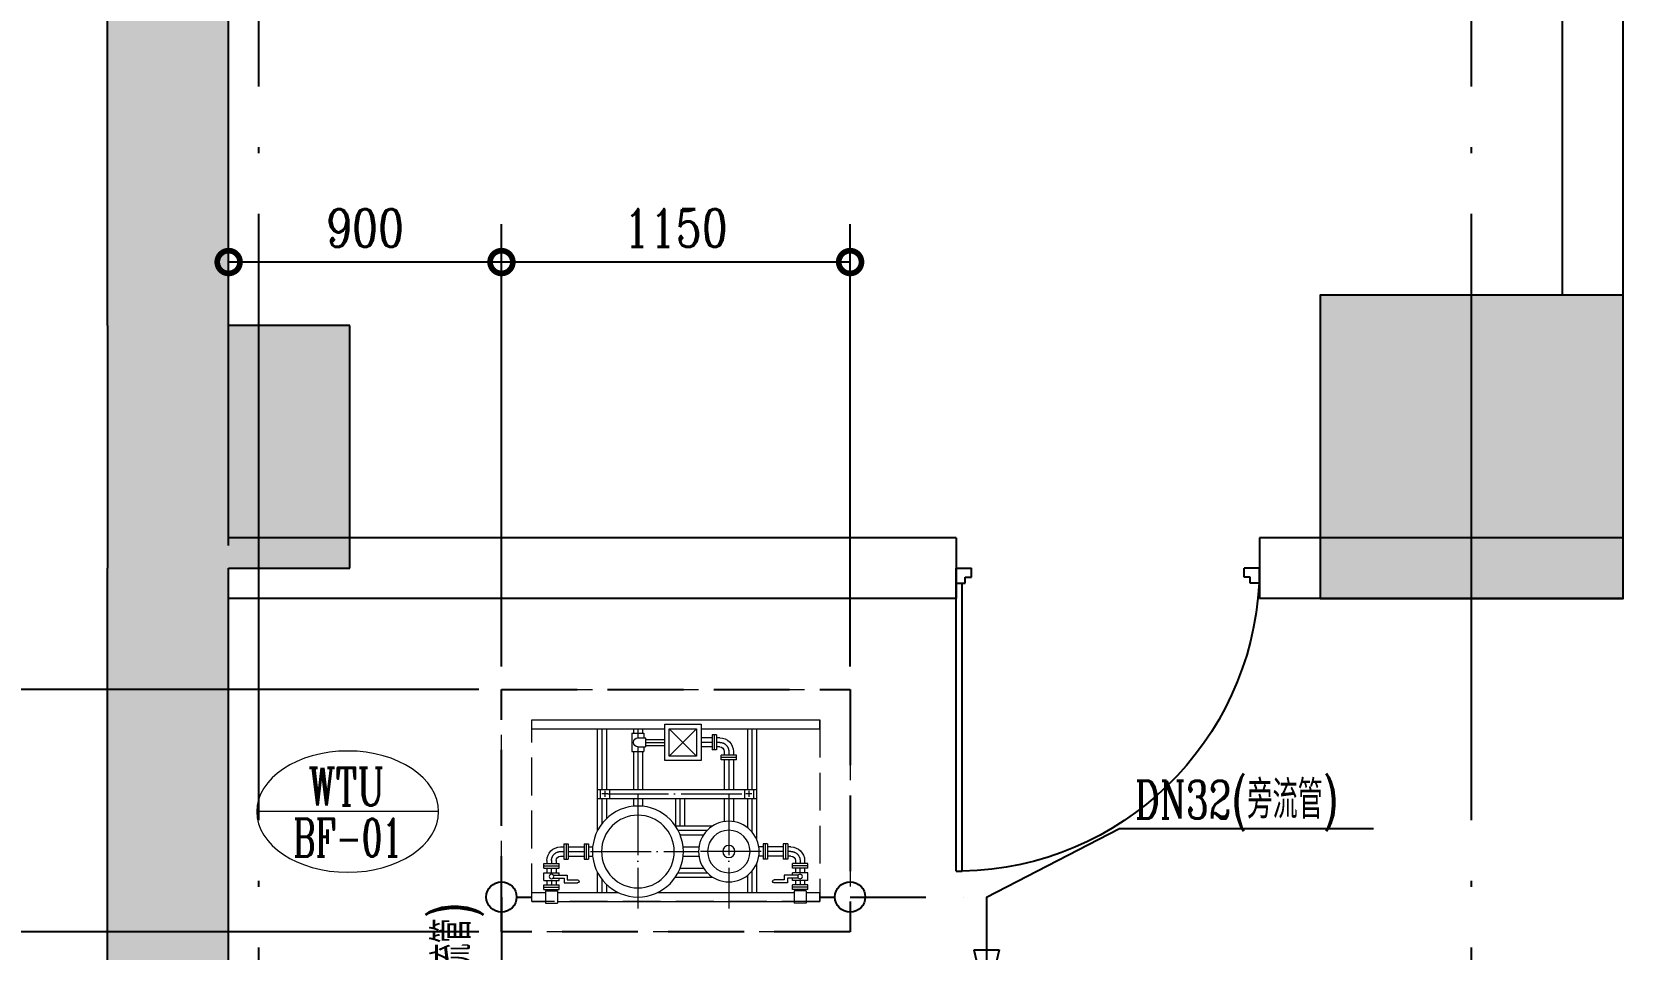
# Model space of a CAD drawing. Extents: x -345393 to -54719, y 203828 to 476815.
# Drawn here: x -339867 to -334618, y 243553 to 246579 of the extents above; entities that cross this region are included whole.
import ezdxf
from ezdxf.enums import TextEntityAlignment as Align

# ---------------------------------------------------------------- set-up
doc = ezdxf.new("R2010")
doc.units = 0
doc.header["$LTSCALE"] = 1000
doc.header["$MEASUREMENT"] = 0
for name, pattern in [('CONTINOUS', [0]), ('DASH', [0.35, 0.25, -0.1]), ('DASHDOT2', [0.5, 0.25, -0.125, 0, -0.125]), ('DASHED', [0.75, 0.5, -0.25]), ('DOTE', [2.42, 2, -0.2, 0.02, -0.2])]:
    doc.linetypes.add(name, pattern=pattern)
doc.layers.get('0').update_dxf_attribs({"color": 252, "linetype": 'CONTINUOUS'})
doc.layers.get('Defpoints').update_dxf_attribs({"color": 252, "linetype": 'CONTINUOUS'})
for name, color, linetype in [('A-墙线', 252, 'CONTINUOUS'), ('A-门', 252, 'CONTINUOUS'), ('COLUMN', 250, 'CONTINUOUS'), ('DOTE', 250, 'DOTE'), ('PUB_HATCH', 250, 'CONTINUOUS'), ('WALL', 252, 'CONTINUOUS'), ('暖通-水-标注', 95, 'CONTINUOUS'), ('暖通-水-水阀', 3, 'CONTINUOUS'), ('暖通-水-管道-供水', 1, 'CONTINUOUS'), ('暖通-水-管道-回水', 6, 'DASHED'), ('暖通-水-管道-管径', 201, 'CONTINUOUS'), ('暖通-水-设备基础', 75, 'DASH')]:
    doc.layers.add(name, color=color, linetype=linetype)
doc.layers.add('暖通-水-设备', color=3, linetype='CONTINUOUS', lineweight=20)
doc.layers.add('暖通-水-设备型号', color=50, linetype='CONTINUOUS', lineweight=20)
doc.styles.add('M-TEXT2', font='romanc.shx', dxfattribs={"width": 0.8, "bigfont": 'hzf.shx'})
doc.dimstyles.new('暖通-水-尺寸标注50', dxfattribs={"dimscale": 0.5, "dimtxt": 250, "dimasz": 300, "dimexe": 250, "dimexo": 150, "dimgap": 100, "dimtad": 1, "dimdec": 4, "dimrnd": 5, "dimdsep": 46, "dimtxsty": 'M-TEXT2', "dimblk1": 'DOTSMALL', "dimblk2": 'DOTSMALL', "dimsah": 1, "dimcen": 0.09, "dimclrd": 256, "dimclre": 256, "dimclrt": 7, "dimadec": 0, "dimazin": 0, "dimtfac": 1, "dimtdec": 4, "dimtix": 1, "dimtmove": 2, "dimatfit": 3, "dimldrblk": 'DOTSMALL', "dimfxl": 0, "dimtolj": 1, "dimtzin": 0, "dimarcsym": 0})

# ---------------------------------------------------------------- blocks, each defined once
blk = doc.blocks.new('_FZH')
blk.add_lwpolyline([(-0.5, -0.5), (0.5, -0.5), (0.5, 0.5), (-0.5, 0.5)], close=True)
at = {"layer": 'PUB_HATCH'}
blk.add_solid([(-0.5, -0.5), (0.5, -0.5), (-0.5, 0.5), (0.5, 0.5)], dxfattribs=at)
blk = doc.blocks.new('SC100-800-G-PM')
at = {"color": 3}
for p, q in [((-475, 600), (-475, 570)), ((-475, 600), (-430, 600)), ((-430, 565), (-430, 605)), ((-430, 605), (-390, 605)), ((-390, 565), (-390, 605)), ((-390, 600), (390, 600)), ((430, 605), (390, 605)), ((390, 565), (390, 605)), ((430, 565), (430, 605)), ((430, 600), (475, 600)), ((475, 600), (475, 570)), ((-475, 570), (-430, 570)), ((-435, 560), (-385, 560)), ((-435, 560), (-435, 545)), ((-435, 545), (-385, 545)), ((-435, 530), (-385, 530)), ((-435, 530), (-435, 505)), ((-430, 565), (-390, 565)), ((-425, 560), (-425, 565)), ((-425, 530), (-425, 545)), ((-395, 560), (-395, 565)), ((-395, 530), (-395, 545)), ((-390, 570), (-190.4, 570)), ((-385, 560), (-385, 545)), ((-385, 530), (-385, 522.5)), ((-259, 502.5), (-259, 570)), ((-229, 543.1), (-229, 570)), ((-59.6, 570), (390, 570)), ((236.1, 514.2), (236.1, 570)), ((266.1, 476.3), (266.1, 570)), ((385, 560), (385, 545)), ((435, 560), (385, 560)), ((435, 545), (385, 545)), ((385, 530), (385, 522.5)), ((435, 530), (385, 530)), ((430, 565), (390, 565)), ((395, 560), (395, 565)), ((395, 530), (395, 545)), ((425, 560), (425, 565)), ((425, 530), (425, 545)), ((430, 570), (475, 570)), ((435, 560), (435, 545)), ((435, 530), (435, 505)), ((-435, 505), (-385, 505)), ((-435, 490), (-435, 475)), ((-435, 490), (-385, 490)), ((-435, 475), (-385, 475)), ((-425, 490), (-425, 505)), ((-425, 465), (-425, 475)), ((-395, 490), (-395, 505)), ((-395, 465), (-395, 475)), ((-385, 512.5), (-385, 505)), ((-385, 490), (-385, 475)), ((-1.4, 520), (122.3, 520)), ((14.6, 490), (91.5, 490)), ((385, 512.5), (385, 505)), ((435, 505), (385, 505)), ((385, 490), (385, 475)), ((435, 490), (385, 490)), ((435, 475), (385, 475)), ((395, 490), (395, 505)), ((395, 465), (395, 475)), ((425, 490), (425, 505)), ((425, 465), (425, 475)), ((435, 490), (435, 475)), ((-380, 450), (-369.5, 450)), ((-380, 420), (-369.5, 420)), ((-369.5, 410), (-369.5, 460)), ((-369.5, 460), (-354.5, 460)), ((-354.5, 410), (-354.5, 460)), ((-354.5, 450), (-302.7, 450)), ((-354.5, 420), (-302.7, 420)), ((-302.7, 460), (-287.7, 460)), ((-302.7, 410), (-302.7, 460)), ((-287.7, 410), (-287.7, 460)), ((-287.7, 450), (-274.2, 450)), ((-287.7, 420), (-274.2, 420)), ((24.2, 450), (76.1, 450)), ((24.2, 420), (76.1, 420)), ((287.7, 450), (273.9, 450)), ((287.7, 420), (273.9, 420)), ((302.7, 460), (287.7, 460)), ((287.7, 410), (287.7, 460)), ((302.7, 410), (302.7, 460)), ((354.5, 450), (302.7, 450)), ((354.5, 420), (302.7, 420)), ((369.5, 460), (354.5, 460)), ((354.5, 410), (354.5, 460)), ((369.5, 410), (369.5, 460)), ((380, 450), (369.5, 450)), ((380, 420), (369.5, 420)), ((-369.5, 410), (-354.5, 410)), ((-302.7, 410), (-287.7, 410)), ((-259, 30), (-259, 367.5)), ((14.6, 380), (91.5, 380)), ((266.1, 30), (266.1, 393.7)), ((302.7, 410), (287.7, 410)), ((369.5, 410), (354.5, 410)), ((-229, 260), (-229, 326.9)), ((-1.4, 350), (122.3, 350)), ((-1.4, 260), (-1.4, 350)), ((28.6, 260), (28.6, 350)), ((160, 260), (160, 335)), ((190, 260), (190, 335)), ((236.1, 260), (236.1, 355.8)), ((-140, 260), (-140, 285)), ((-110, 260), (-110, 285)), ((-259, 260), (266.1, 260)), ((-259, 230), (266.1, 230)), ((-249, 230), (-249, 260)), ((-224, 245), (-244, 245)), ((-234, 235), (-234, 255)), ((-229, 30), (-229, 230)), ((-219, 230), (-219, 260)), ((-140, 105), (-140, 230)), ((-110, 105), (-110, 230)), ((160, 132.5), (160, 230)), ((190, 132.5), (190, 230)), ((226.1, 230), (226.1, 260)), ((251.1, 245), (231.1, 245)), ((236.1, 30), (236.1, 230)), ((241.1, 235), (241.1, 255)), ((256.1, 230), (256.1, 260)), ((-145, 105), (-105, 105)), ((-145, 45), (-145, 105)), ((-105, 90), (-105, 105)), ((150, 132.5), (150, 117.5)), ((200, 132.5), (150, 132.5)), ((200, 117.5), (150, 117.5)), ((160, 105), (160, 117.5)), ((190, 105), (190, 117.5)), ((200, 132.5), (200, 117.5)), ((-125, 90), (-100, 90)), ((-125, 60), (-100, 60)), ((-105, 45), (-105, 60)), ((-100, 60), (-100, 90)), ((-100, 85), (-36.4, 85)), ((-100, 65), (-36.4, 65)), ((119.5, 90), (83.6, 90)), ((119.5, 60), (83.6, 60)), ((134.5, 100), (119.5, 100)), ((119.5, 50), (119.5, 100)), ((134.5, 50), (134.5, 100)), ((145, 90), (134.5, 90)), ((145, 60), (134.5, 60)), ((-475, 30), (-475, 0)), ((-475, 30), (-36.4, 30)), ((-475, 0), (475, 0)), ((-145, 45), (-105, 45)), ((-140, 30), (-140, 45)), ((-110, 30), (-110, 45)), ((83.6, 30), (475, 30)), ((134.5, 50), (119.5, 50)), ((475, 30), (475, 0))]:
    blk.add_line(p, q, dxfattribs=at)
at = {"color": 251, "linetype": 'DOTE', "ltscale": 0.1}
for p, q in [((-125, 246.9), (-125, 623.1)), ((175, 246.8), (175, 623.2)), ((-281.3, 435), (31.3, 435)), ((281.3, 435), (68.7, 435)), ((-244, 260), (-244, 343.7)), ((-244, 30), (-244, 230)), ((-224, 245), (226.1, 245)), ((175, 132.5), (175, 230)), ((251.1, 30), (251.1, 230))]:
    blk.add_line(p, q, dxfattribs=at)
at = {"color": 8}
for p, q in [((-435, 552.5), (-385, 552.5)), ((435, 552.5), (385, 552.5)), ((-435, 482.5), (-385, 482.5)), ((435, 482.5), (385, 482.5)), ((-362, 410), (-362, 460)), ((-295.2, 410), (-295.2, 460)), ((295.2, 410), (295.2, 460)), ((362, 410), (362, 460)), ((200, 125), (150, 125)), ((127, 50), (127, 100))]:
    blk.add_line(p, q, dxfattribs=at)
at = {"color": 251, "linetype": 'DOTE', "ltscale": 25}
for p, q in [((-410, 530), (-410, 545)), ((410, 530), (410, 545)), ((-410, 505), (-410, 490)), ((7.7, 505), (103.6, 505)), ((410, 505), (410, 490)), ((410, 465), (410, 475)), ((354.5, 435), (302.7, 435)), ((380, 435), (369.5, 435)), ((175, 105), (175, 117.5)), ((-125, 30), (-125, 60)), ((145, 75), (134.5, 75))]:
    blk.add_line(p, q, dxfattribs=at)
at = {"color": 95}
for p, q in [((-368, 538.3), (-324.2, 538.3)), ((-368, 522.5), (-368, 538.3)), ((-358, 528.3), (-324.2, 528.3)), ((-358, 512.5), (-358, 528.3)), ((368, 538.3), (324.2, 538.3)), ((358, 528.3), (324.2, 528.3)), ((358, 512.5), (358, 528.3)), ((368, 522.5), (368, 538.3)), ((-404.4, 522.5), (-368, 522.5)), ((-404.4, 512.5), (-358, 512.5)), ((404.4, 512.5), (358, 512.5)), ((404.4, 522.5), (368, 522.5)), ((-21.4, 120), (68.6, 30)), ((68.6, 120), (-21.4, 30))]:
    blk.add_line(p, q, dxfattribs=at)
at = {"color": 251, "linetype": 'DOTE', "ltscale": 50}
for p, q in [((-244, 526.3), (-244, 570)), ((251.1, 499.9), (251.1, 570)), ((-354.5, 435), (-302.7, 435)), ((25, 435), (75, 435)), ((251.1, 260), (251.1, 370.1)), ((7.7, 365), (103.6, 365)), ((13.6, 260), (13.6, 350)), ((-125, 90), (-125, 230)), ((-100, 75), (-36.4, 75)), ((119.5, 75), (83.6, 75))]:
    blk.add_line(p, q, dxfattribs=at)
at = {"color": 251}
for p, q in [((-410, 465), (-410, 475)), ((-380, 435), (-369.5, 435))]:
    blk.add_line(p, q, dxfattribs=at)
at = {"color": 9, "linetype": 'DASH', "ltscale": 0.5}
blk.add_lwpolyline([(-575, -100), (575, -100), (575, 700), (-575, 700)], close=True, dxfattribs=at)
at = {"color": 251, "linetype": 'DASH', "ltscale": 0.5}
blk.add_lwpolyline([(-475, 0), (475, 0), (475, 600), (-475, 600)], close=True, dxfattribs=at)
at = {"color": 3}
blk.add_lwpolyline([(-36.4, 15), (83.6, 15), (83.6, 135), (-36.4, 135)], close=True, dxfattribs=at)
at = {"color": 95}
blk.add_lwpolyline([(-21.4, 30), (68.6, 30), (68.6, 120), (-21.4, 120)], close=True, dxfattribs=at)
at = {"color": 3}
for centre, radius in [((-125, 435), 150), ((175, 435), 100), ((175, 435), 20)]:
    blk.add_circle(centre, radius, dxfattribs=at)
at = {"color": 95}
for centre, radius in [((-410, 517.5), 7.5), ((-125, 435), 120), ((410, 517.5), 7.5), ((175, 435), 70)]:
    blk.add_circle(centre, radius, dxfattribs=at)
for centre, start, end in [((-324.2, 533.3), 270, 90), ((324.2, 533.3), 90, 270)]:
    blk.add_arc(centre, 5, start, end, dxfattribs=at)
at = {"color": 3}
for centre, radius, start, end in [((-380, 465), 45, 180, 270), ((-380, 465), 15, 180, 270), ((380, 465), 45, 270, 0), ((380, 465), 15, 270, 0), ((145, 105), 15, 270, 0), ((145, 105), 45, 270, 0), ((-125, 75), 15, 90, 270)]:
    blk.add_arc(centre, radius, start, end, dxfattribs=at)
at = {"color": 251, "linetype": 'DOTE', "ltscale": 50}
for centre, start, end in [((-380, 465), 180, 270), ((145, 105), 270, 360)]:
    blk.add_arc(centre, 30, start, end, dxfattribs=at)
at = {"color": 251, "linetype": 'DOTE', "ltscale": 25}
blk.add_arc((380, 465), 30, 270, 360, dxfattribs=at)
blk = doc.blocks.new('MB-EQSN-2')
blk.add_line((-600, 0), (600, 0))
blk.add_ellipse((0, 0), major_axis=(-600, 0), ratio=0.666667)
at = {"style": 'M-TEXT2', "width": 0.7}
blk.add_attdef('大设备类型', text='', height=250, dxfattribs=at).set_placement((9, 165), align=Align.MIDDLE_CENTER)
at = {"style": 'M-TEXT2', "width": 0.636448}
blk.add_attdef('大设备编号', text='', height=250, dxfattribs=at).set_placement((-361, -296), (359, -296), align=Align.FIT)
blk = doc.blocks.new('箭头')
at = {"color": 3, "linetype": 'CONTINOUS'}
for p, q in [((-317, 0), (381, 0)), ((32, 84), (381, 0)), ((32, 84), (32, -84)), ((32, -84), (381, 0))]:
    blk.add_line(p, q, dxfattribs=at)
blk = doc.blocks.new('_DOTSMALL')
at = {"color": 0, "const_width": 0.5}
blk.add_lwpolyline([(-0.0625, 0, 1), (0.0625, 0, 1)], format="xyb", close=True, dxfattribs=at)
blk = doc.blocks.new('*D167')
at = {"layer": 'Defpoints', "color": 0}
for p in [(-338318.2, 244410.5), (-340835.4, 243610.5), (-338318.2, 243610.5)]:
    blk.add_point(p, dxfattribs=at)
at = {"layer": '暖通-水-标注', "linetype": 'Continuous', "lineweight": -2}
for p, q in [((-338393.2, 244410.5), (-340960.4, 244410.5)), ((-340835.4, 244410.5), (-340835.4, 243610.5)), ((-338393.2, 243610.5), (-340960.4, 243610.5))]:
    blk.add_line(p, q, dxfattribs=at)
at = {"layer": '暖通-水-标注', "lineweight": -2, "xscale": 150, "yscale": 150, "zscale": 150}
for p, rotation in [((-340835.4, 244410.5), 90), ((-340835.4, 243610.5), 270)]:
    blk.add_blockref('_DOTSMALL', p, dxfattribs=dict(at, rotation=rotation))
at = {"layer": '暖通-水-标注', "color": 7, "insert": (-340947.9, 244010.5), "char_height": 125, "attachment_point": 5, "rotation": 90, "style": 'M-TEXT2'}
blk.add_mtext('\\A1;800', dxfattribs=at)
blk = doc.blocks.new('*D168')
at = {"layer": 'Defpoints', "color": 0}
for p in [(-338318.2, 243610.5), (-340835.4, 243110.5), (-338318.2, 243110.5)]:
    blk.add_point(p, dxfattribs=at)
at = {"layer": '暖通-水-标注', "linetype": 'Continuous', "lineweight": -2}
for p, q in [((-338393.2, 243610.5), (-340960.4, 243610.5)), ((-340835.4, 243610.5), (-340835.4, 243110.5)), ((-338393.2, 243110.5), (-340960.4, 243110.5))]:
    blk.add_line(p, q, dxfattribs=at)
at = {"layer": '暖通-水-标注', "lineweight": -2, "xscale": 150, "yscale": 150, "zscale": 150}
for p, rotation in [((-340835.4, 243610.5), 90), ((-340835.4, 243110.5), 270)]:
    blk.add_blockref('_DOTSMALL', p, dxfattribs=dict(at, rotation=rotation))
at = {"layer": '暖通-水-标注', "color": 7, "insert": (-340947.9, 243360.5), "char_height": 125, "attachment_point": 5, "rotation": 90, "style": 'M-TEXT2'}
blk.add_mtext('\\A1;500', dxfattribs=at)
blk = doc.blocks.new('*D171')
at = {"layer": 'Defpoints', "color": 0}
for p in [(-338318.2, 245820), (-338318.2, 244410.5), (-337168.2, 244410.5)]:
    blk.add_point(p, dxfattribs=at)
at = {"layer": '暖通-水-标注', "linetype": 'Continuous', "lineweight": -2}
for p, q in [((-338318.2, 244485.5), (-338318.2, 245945)), ((-337168.2, 244485.5), (-337168.2, 245945)), ((-337168.2, 245820), (-338318.2, 245820))]:
    blk.add_line(p, q, dxfattribs=at)
at = {"layer": '暖通-水-标注', "lineweight": -2, "xscale": 150, "yscale": 150, "zscale": 150, "rotation": 180}
blk.add_blockref('_DOTSMALL', (-338318.2, 245820), dxfattribs=at)
at = {"layer": '暖通-水-标注', "lineweight": -2, "xscale": 150, "yscale": 150, "zscale": 150}
blk.add_blockref('_DOTSMALL', (-337168.2, 245820), dxfattribs=at)
at = {"layer": '暖通-水-标注', "color": 7, "insert": (-337743.2, 245932.5), "char_height": 125, "attachment_point": 5, "style": 'M-TEXT2'}
blk.add_mtext('\\A1;1150', dxfattribs=at)
blk = doc.blocks.new('*D172')
at = {"layer": 'Defpoints', "color": 0}
for p in [(-339218.2, 245820), (-339218.2, 244810.5), (-338318.2, 244410.5)]:
    blk.add_point(p, dxfattribs=at)
at = {"layer": '暖通-水-标注', "linetype": 'Continuous', "lineweight": -2}
for p, q in [((-339218.2, 244885.5), (-339218.2, 245945)), ((-338318.2, 244485.5), (-338318.2, 245945)), ((-338318.2, 245820), (-339218.2, 245820))]:
    blk.add_line(p, q, dxfattribs=at)
at = {"layer": '暖通-水-标注', "lineweight": -2, "xscale": 150, "yscale": 150, "zscale": 150, "rotation": 180}
blk.add_blockref('_DOTSMALL', (-339218.2, 245820), dxfattribs=at)
at = {"layer": '暖通-水-标注', "lineweight": -2, "xscale": 150, "yscale": 150, "zscale": 150}
blk.add_blockref('_DOTSMALL', (-338318.2, 245820), dxfattribs=at)
at = {"layer": '暖通-水-标注', "color": 7, "insert": (-338768.2, 245932.5), "char_height": 125, "attachment_point": 5, "style": 'M-TEXT2'}
blk.add_mtext('\\A1;900', dxfattribs=at)
blk = doc.blocks.new('m1000')
at = {"layer": 'A-墙线'}
for p, q in [((0, 0), (0, 200)), ((1000, 0), (1000, 200))]:
    blk.add_line(p, q, dxfattribs=at)
at = {"layer": 'A-门'}
for p, q in [((0, 1100), (0, 100)), ((0, 1100), (20, 1100)), ((20, 1100), (20, 150)), ((0, 150), (30, 150)), ((30, 150), (30, 130)), ((30, 130), (50, 130)), ((50, 130), (50, 100)), ((950, 130), (950, 100)), ((970, 130), (950, 130)), ((970, 150), (970, 130)), ((1000, 150), (970, 150)), ((1000, 150), (1000, 100)), ((0, 100), (50, 100)), ((1000, 100), (950, 100))]:
    blk.add_line(p, q, dxfattribs=at)
blk.add_arc((0, 100), 1000, 2.866, 88.854, dxfattribs=at)

msp = doc.modelspace()

# ---------------------------------------------------------------- hatches: boundary and pattern name
at = {"layer": 'PUB_HATCH'}
for points in [[(-339218.21192, 247710.50668), (-339618.21192, 247710.50668), (-339618.21192, 245610.50496), (-339218.21192, 245610.50496)], [(-338818.20811, 244810.50611), (-338818.20811, 245610.50496), (-339618.21192, 245610.50496), (-339618.21192, 244810.50611)], [(-339218.21192, 244810.50611), (-339618.21192, 244810.50611), (-339618.21192, 240610.50191), (-339218.21192, 240610.50191)]]:
    msp.add_hatch(color=256, dxfattribs=at).paths.add_polyline_path(points)

# ---------------------------------------------------------------- linework, layer by layer
at = {"layer": 'A-墙线'}
for p, q in [((-334818.20811, 245710.50553), (-334818.20811, 252510.50553)), ((-334618.20811, 245060.14729), (-334618.20811, 252510.50553)), ((-336818.20811, 244910.50553), (-339218.21192, 244910.50553)), ((-334618.20811, 244910.50553), (-335818.20811, 244910.50553)), ((-336818.20811, 244710.50553), (-339218.21192, 244710.50553)), ((-334618.20811, 244710.50553), (-335818.20811, 244710.50553))]:
    msp.add_line(p, q, dxfattribs=at)
at = {"layer": 'COLUMN'}
for p, q in [((-339618.21192, 245610.50496), (-339618.21192, 244810.50611)), ((-338818.20811, 245610.50496), (-339218.21192, 245610.50496)), ((-338818.20811, 244810.50611), (-338818.20811, 245610.50496)), ((-339218.21192, 244810.50611), (-338818.20811, 244810.50611))]:
    msp.add_line(p, q, dxfattribs=at)
at = {"layer": 'DOTE'}
for p, q in [((-339118.20811, 239138.97029), (-339118.20811, 253110.50248)), ((-335118.20811, 239138.97029), (-335118.20811, 253110.50248))]:
    msp.add_line(p, q, dxfattribs=at)
at = {"layer": 'WALL'}
for p, q in [((-339618.21192, 245610.50496), (-339618.21192, 247710.50668)), ((-339218.21192, 245610.50496), (-339218.21192, 247710.50668)), ((-339618.21192, 240610.50191), (-339618.21192, 244810.50611)), ((-339218.21192, 240610.50191), (-339218.21192, 244810.50611))]:
    msp.add_line(p, q, dxfattribs=at)
at = {"layer": '暖通-水-管道-供水', "color": 2}
for centre in [(-338318.20811, 243725.50191), (-337168.20811, 243725.50191)]:
    msp.add_circle(centre, 50, dxfattribs=at)
at = {"layer": '暖通-水-管道-回水', "color": 4, "linetype": 'DASHDOT2'}
for p, q in [((-338318.20811, 243725.50191), (-338318.20811, 242210.50191)), ((-338268.20811, 243725.50191), (-338218.20811, 243725.50191)), ((-337268.20811, 243725.50191), (-337218.20811, 243725.50191)), ((-337168.20811, 243725.50191), (-336718.20811, 243725.50191)), ((-336718.20811, 243725.50191), (-336718.20811, 243210.50191))]:
    msp.add_line(p, q, dxfattribs=at)
at = {"layer": '暖通-水-管道-管径'}
for p in [(-336718.20811, 243725.50191), (-335442.1525, 243950.79853)]:
    msp.add_line(p, (-336281.30482, 243950.79853), dxfattribs=at)
at = {"layer": '暖通-水-设备基础'}
msp.add_lwpolyline([(-338318.20811, 244410.50191), (-337168.20811, 244410.50191), (-337168.20811, 243610.50191), (-338318.20811, 243610.50191)], close=True, dxfattribs=at)

# ---------------------------------------------------------------- block references
at = {"layer": 'A-门', "xscale": -1, "rotation": 180}
msp.add_blockref('m1000', (-336818.20811, 244910.50611), dxfattribs=at)
at = {"layer": 'COLUMN', "xscale": 1000, "yscale": 1000, "zscale": 1000}
msp.add_blockref('_FZH', (-335118.20811, 245210.50553), dxfattribs=at)
at = {"layer": '暖通-水-水阀', "xscale": -0.5, "yscale": 0.5, "zscale": 0.5, "rotation": 90}
msp.add_blockref('箭头', (-336718.20811, 243566.83524), dxfattribs=at)
at = {"layer": '暖通-水-设备', "xscale": -1, "rotation": 180}
msp.add_blockref('SC100-800-G-PM', (-337743.20811, 244310.50191), dxfattribs=at)
at = {"layer": '暖通-水-设备型号'}
ref = msp.add_blockref('MB-EQSN-2', (-338825.39187, 244007.12137), dxfattribs=dict(at, xscale=-0.5, yscale=0.5))
ref.add_attrib('大设备类型', 'WTU', dxfattribs={"layer": '0', "height": 125, "style": 'M-TEXT2', "width": 0.7}).set_placement((-338829.7312, 244089.43085), align=Align.MIDDLE_CENTER)
ref.add_attrib('大设备编号', 'BF-01', dxfattribs={"layer": '0', "height": 125, "style": 'M-TEXT2', "width": 0.604626}).set_placement((-339004.99415, 243858.90282), (-338645.09783, 243858.90282), align=Align.FIT)

# ---------------------------------------------------------------- texts
at = {"layer": '暖通-水-管道-管径', "style": 'M-TEXT2', "width": 0.7}
msp.add_text('DN32(旁流管)', height=125, dxfattribs=at).set_placement((-336229.24213, 243984.13063))
msp.add_text('DN32(旁流管)', height=125, rotation=90, dxfattribs=at).set_placement((-338419.48238, 243035.32443))

# ---------------------------------------------------------------- dimensions: what is measured, and where the dimension line sits
at = {"layer": '暖通-水-标注'}
for base, p1, p2, picture, middle in [((-339218.21192, 245820.01771), (-338318.20811, 244410.50191), (-339218.21192, 244810.50611), '*D172', (-338768.21001, 245932.51771)), ((-338318.20811, 245820.01771), (-337168.20811, 244410.50191), (-338318.20811, 244410.50191), '*D171', (-337743.20811, 245932.51771))]:
    dim = msp.add_linear_dim(base=base, p1=p1, p2=p2, dimstyle='暖通-水-尺寸标注50', dxfattribs=at)
    dim.commit()
    dim.dimension.update_dxf_attribs({"geometry": picture, "text_midpoint": middle})
for base, p1, p2, picture, middle in [((-340835.38663, 243610.50191), (-338318.20811, 244410.50191), (-338318.20811, 243610.50191), '*D167', (-340947.88663, 244010.50191)), ((-340835.38663, 243110.50191), (-338318.20811, 243610.50191), (-338318.20811, 243110.50191), '*D168', (-340947.88663, 243360.50191))]:
    dim = msp.add_linear_dim(base=base, p1=p1, p2=p2, angle=90, dimstyle='暖通-水-尺寸标注50', dxfattribs=at)
    dim.commit()
    dim.dimension.update_dxf_attribs({"geometry": picture, "text_midpoint": middle})

doc.saveas('drawing.dxf')
